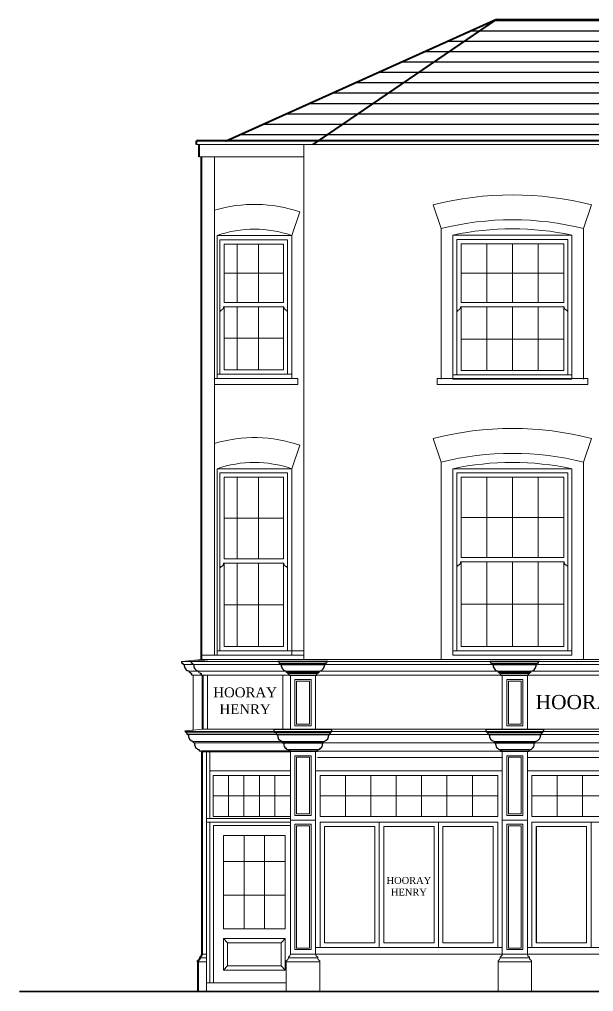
# Model space of a CAD drawing. Header units: millimetres. Extents: x -159872 to 386485, y -250577 to 158966.
# Drawn here: x 225305 to 232241, y 58635 to 70368 of the extents above; entities that cross this region are included whole.
import ezdxf

# ---------------------------------------------------------------- set-up
doc = ezdxf.new("R2010")
doc.units = ezdxf.units.MM
for name, color, linetype, lineweight in [('LDS-details', 4, 'Continuous', 25), ('LDS-elevation', 7, 'Continuous', 9), ('LDS-equipment-kitchen equipment', 3, 'Continuous', 13), ('LDS-ground line', 1, 'Continuous', 35), ('LDS-hatch', 253, 'Continuous', 9), ('LDS-hatch_Hatch', 7, 'Continuous', 5), ('LDS-struct-extg-doors windows', 7, 'Continuous', 9), ('LDS-struct-extg-walls', 1, 'Continuous', 40), ('LDS-title-title block', 7, 'Continuous', 18)]:
    doc.layers.add(name, color=color, linetype=linetype, lineweight=lineweight)
doc.styles.add('Times New Roman Bold', font='Times New Roman.ttf')

msp = doc.modelspace()

# ---------------------------------------------------------------- hatches: boundary and pattern name
at = {"layer": 'LDS-hatch_Hatch', "linetype": 'Continuous', "lineweight": 25}
h = msp.add_hatch(dxfattribs=at)
h.set_pattern_fill('_USER_1-2', color=41, scale=0.5, style=0, pattern_type=2)
h.set_pattern_definition([(-9e-11, (317067.71, 56480.52), (2e-10, 125), [])])
h.paths.add_polyline_path([(231066.90078, 70368.22502), (227817.81713, 68903.20906), (228919.9641, 68903.20906)])
h = msp.add_hatch(dxfattribs=at)
h.set_pattern_fill('_USER_1-3', color=41, scale=0.5, style=0, pattern_type=2)
h.set_pattern_definition([(-2e-10, (323348.4, 56480.52), (4e-10, 125), [])])
h.paths.add_polyline_path([(242526.14135, 70368.22502), (239005.2016, 70368.22502), (239005.2016, 70089.81094), (238420.05535, 70089.81094), (238420.05535, 70368.22502), (233381.1574, 70368.22502), (233381.1574, 70089.81094), (232486.87099, 70089.81094), (232486.87099, 70368.22502), (231066.90078, 70368.22502), (228919.9641, 68903.20906), (242526.14135, 68903.20906)])

# ---------------------------------------------------------------- linework, layer by layer
at = {"layer": 'LDS-details', "color": 7}
for p, q in [((227268.7895, 62597.09009), (227268.7895, 62617.36604)), ((227268.7895, 62597.09009), (227283.69425, 62597.09009)), ((227283.69425, 62582.09009), (227283.69425, 62597.09009)), ((227383.60619, 62597.09009), (227383.60619, 62617.36604)), ((227383.60619, 62597.09009), (227398.51094, 62597.09009)), ((227398.51094, 62582.09009), (227398.51094, 62597.09009)), ((229032.12146, 62617.36604), (228427.54844, 62617.36604)), ((228442.61133, 62597.09009), (228442.61133, 62617.30872)), ((228442.61133, 62597.09009), (228457.51608, 62597.09009)), ((228457.51608, 62582.09009), (228457.51608, 62597.09009)), ((228457.51608, 62597.09009), (229002.15382, 62597.09009)), ((228457.51608, 62582.09009), (229002.15382, 62582.09009)), ((229002.15382, 62582.09009), (229002.15382, 62597.09009)), ((229017.05857, 62597.09009), (229002.15382, 62597.09009)), ((229017.05857, 62597.09009), (229017.05857, 62617.30872)), ((231590.37858, 62617.36604), (230985.80556, 62617.36604)), ((231000.86845, 62597.09009), (231000.86845, 62617.30872)), ((231000.86845, 62597.09009), (231015.7732, 62597.09009)), ((231015.7732, 62582.09009), (231015.7732, 62597.09009)), ((231015.7732, 62597.09009), (231560.41094, 62597.09009)), ((231015.7732, 62582.09009), (231560.41094, 62582.09009)), ((231560.41094, 62582.09009), (231560.41094, 62597.09009)), ((231575.31569, 62597.09009), (231560.41094, 62597.09009)), ((231575.31569, 62597.09009), (231575.31569, 62617.30872)), ((227359.13287, 62487.20589), (227359.13287, 62502.20589)), ((227359.13287, 62487.43266), (227359.13288, 62487.43266)), ((227359.13287, 62487.43266), (227359.13288, 62487.43266)), ((227359.96527, 62489.85756), (227359.96527, 62489.85756)), ((227373.73452, 62472.25593), (227373.73452, 62487.43266)), ((227373.73452, 62472.25593), (227373.73453, 62472.25593)), ((227373.73452, 62472.25593), (227373.73453, 62472.25593)), ((227374.78398, 62472.07919), (227388.14975, 62472.07919)), ((227388.14975, 62452.02916), (227388.14975, 62472.07919)), ((227473.94956, 62487.43266), (227473.94956, 62502.20589)), ((227473.94956, 62487.43266), (227473.94956, 62487.43266)), ((227473.94956, 62487.43266), (227473.94956, 62487.43266)), ((227474.78195, 62489.85756), (227474.78196, 62489.85756)), ((227488.55121, 62472.25593), (227488.55121, 62487.43266)), ((227488.55121, 62472.25593), (227488.55121, 62472.25593)), ((227488.55121, 62472.25593), (227488.55121, 62472.25593)), ((227489.60067, 62472.07919), (227502.96644, 62472.07919)), ((227502.96644, 62452.25593), (227502.96644, 62472.07919)), ((228532.9547, 62487.43266), (228532.9547, 62502.20589)), ((228532.9547, 62502.20589), (228926.7152, 62502.20589)), ((228926.7152, 62487.43266), (228532.9547, 62487.43266)), ((228532.9547, 62487.43266), (228532.9547, 62487.43266)), ((228532.9547, 62487.43266), (228532.9547, 62487.43266)), ((228533.78709, 62489.85756), (228533.7871, 62489.85756)), ((228547.55635, 62472.25593), (228547.55635, 62487.43266)), ((228912.11355, 62472.25593), (228547.55635, 62472.25593)), ((228547.55635, 62472.25593), (228547.55635, 62472.25593)), ((228547.55635, 62472.25593), (228547.55635, 62472.25593)), ((228548.60581, 62472.07919), (228561.97158, 62472.07919)), ((228561.97158, 62452.25593), (228561.97158, 62472.07919)), ((228561.97158, 62452.25593), (228897.69832, 62452.25593)), ((228911.06409, 62472.07919), (228897.69832, 62472.07919)), ((228897.69832, 62452.25593), (228897.69832, 62472.07919)), ((228912.11355, 62472.25593), (228912.11355, 62487.43266)), ((228912.11355, 62472.25593), (228912.11356, 62472.25593)), ((228912.11355, 62472.25593), (228912.11356, 62472.25593)), ((228925.88281, 62489.85756), (228925.88281, 62489.85756)), ((228926.7152, 62487.43266), (228926.7152, 62502.20589)), ((228926.7152, 62487.43266), (228926.71521, 62487.43266)), ((228926.7152, 62487.43266), (228926.71521, 62487.43266)), ((231091.21182, 62487.43266), (231091.21182, 62502.20589)), ((231091.21182, 62502.20589), (231484.97232, 62502.20589)), ((231484.97232, 62487.43266), (231091.21182, 62487.43266)), ((231091.21182, 62487.43266), (231091.21182, 62487.43266)), ((231091.21182, 62487.43266), (231091.21182, 62487.43266)), ((231092.04421, 62489.85756), (231092.04422, 62489.85756)), ((231105.81347, 62472.25593), (231105.81347, 62487.43266)), ((231470.37067, 62472.25593), (231105.81347, 62472.25593)), ((231105.81347, 62472.25593), (231105.81347, 62472.25593)), ((231105.81347, 62472.25593), (231105.81347, 62472.25593)), ((231106.86293, 62472.07919), (231120.2287, 62472.07919)), ((231120.2287, 62452.25593), (231120.2287, 62472.07919)), ((231120.2287, 62452.25593), (231455.95544, 62452.25593)), ((231469.32121, 62472.07919), (231455.95544, 62472.07919)), ((231455.95544, 62452.25593), (231455.95544, 62472.07919)), ((231470.37067, 62472.25593), (231470.37067, 62487.43266)), ((231470.37067, 62472.25593), (231470.37068, 62472.25593)), ((231470.37067, 62472.25593), (231470.37068, 62472.25593)), ((231484.13993, 62489.85756), (231484.13993, 62489.85756)), ((231484.97232, 62487.43266), (231484.97232, 62502.20589)), ((231484.97232, 62487.43266), (231484.97233, 62487.43266)), ((231484.97232, 62487.43266), (231484.97233, 62487.43266)), ((227305.52937, 61774.21332), (227305.52937, 61783.61558)), ((227305.52937, 61774.21332), (227320.43412, 61774.21332)), ((227320.43412, 61756.5794), (227320.43412, 61774.21332)), ((227330.8654, 61756.5794), (227320.43412, 61756.5794)), ((227330.8654, 61739.36557), (227330.8654, 61756.5794)), ((228383.74099, 61801.09658), (229079.92891, 61801.09658)), ((228383.74099, 61774.21332), (228383.74099, 61801.09658)), ((228383.74099, 61774.21332), (229079.92891, 61774.21332)), ((228383.74099, 61774.21332), (228398.64574, 61774.21332)), ((228398.64574, 61756.5794), (228398.64574, 61774.21332)), ((228409.07702, 61756.5794), (228398.64574, 61756.5794)), ((228409.07702, 61739.36557), (228409.07702, 61756.5794)), ((229054.59287, 61756.5794), (228409.07702, 61756.5794)), ((228409.07702, 61739.36557), (229054.59287, 61739.36557)), ((229054.59287, 61739.36557), (229054.59287, 61756.5794)), ((229054.59287, 61756.5794), (229065.02416, 61756.5794)), ((229065.02416, 61756.5794), (229065.02416, 61774.21332)), ((229079.92891, 61774.21332), (229065.02416, 61774.21332)), ((229079.92891, 61774.21332), (229065.02416, 61774.21332)), ((229079.92891, 61774.21332), (229079.92891, 61801.09658)), ((230941.99811, 61801.09658), (231638.18603, 61801.09658)), ((230941.99811, 61774.21332), (230941.99811, 61801.09658)), ((230941.99811, 61774.21332), (231638.18603, 61774.21332)), ((230941.99811, 61774.21332), (230956.90286, 61774.21332)), ((230956.90286, 61756.5794), (230956.90286, 61774.21332)), ((230967.33414, 61756.5794), (230956.90286, 61756.5794)), ((230967.33414, 61739.36557), (230967.33414, 61756.5794)), ((231612.84999, 61756.5794), (230967.33414, 61756.5794)), ((230967.33414, 61739.36557), (231612.84999, 61739.36557)), ((231612.84999, 61739.36557), (231612.84999, 61756.5794)), ((231612.84999, 61756.5794), (231623.28128, 61756.5794)), ((231623.28128, 61756.5794), (231623.28128, 61774.21332)), ((231638.18603, 61774.21332), (231623.28128, 61774.21332)), ((231638.18603, 61774.21332), (231623.28128, 61774.21332)), ((231638.18603, 61774.21332), (231638.18603, 61801.09658)), ((227406.30402, 61637.48137), (227406.30402, 61652.48137)), ((227406.30402, 61637.48137), (227406.30403, 61637.48137)), ((227406.30402, 61637.48137), (227406.30403, 61637.48137)), ((228483.11101, 61652.48137), (228979.15426, 61652.48137)), ((228484.51564, 61637.48137), (228484.51564, 61652.48137)), ((228484.51564, 61637.48137), (228484.51565, 61637.48137)), ((228484.51564, 61637.48137), (228484.51565, 61637.48137)), ((228484.51564, 61637.48137), (228979.15426, 61637.48137)), ((228979.15426, 61637.48137), (228979.15426, 61652.48137)), ((228979.15426, 61637.48137), (228979.15426, 61637.48137)), ((228979.15426, 61637.48137), (228979.15426, 61637.48137)), ((231041.36813, 61652.48137), (231537.41138, 61652.48137)), ((231042.77276, 61637.48137), (231042.77276, 61652.48137)), ((231042.77276, 61637.48137), (231042.77277, 61637.48137)), ((231042.77276, 61637.48137), (231042.77277, 61637.48137)), ((231042.77276, 61637.48137), (231537.41138, 61637.48137)), ((231537.41138, 61637.48137), (231537.41138, 61652.48137)), ((231537.41138, 61637.48137), (231537.41138, 61637.48137)), ((231537.41138, 61637.48137), (231537.41138, 61637.48137)), ((227437.04588, 61567.19881), (227437.04589, 61567.19881)), ((227480.20366, 61537.05938), (227480.20366, 61552.05938)), ((227500.4896, 61537.05938), (227482.10137, 61537.05938)), ((228515.2575, 61567.19881), (228515.25751, 61567.19881)), ((228558.41528, 61537.05938), (228558.41528, 61552.05938)), ((228904.95152, 61552.05938), (228558.41528, 61552.05938)), ((228558.41528, 61537.05938), (228905.25462, 61537.05938)), ((228578.70122, 61537.05938), (228560.31299, 61537.05938)), ((228905.25462, 61537.05938), (228905.25462, 61552.05938)), ((228948.41239, 61567.19881), (228948.4124, 61567.19881)), ((231073.51462, 61567.19881), (231073.51463, 61567.19881)), ((231116.6724, 61537.05938), (231116.6724, 61552.05938)), ((231463.20864, 61552.05938), (231116.6724, 61552.05938)), ((231116.6724, 61537.05938), (231463.51174, 61537.05938)), ((231136.95834, 61537.05938), (231118.57011, 61537.05938)), ((231463.51174, 61537.05938), (231463.51174, 61552.05938)), ((231506.66951, 61567.19881), (231506.66952, 61567.19881))]:
    msp.add_line(p, q, dxfattribs=at)
for centre, radius, start, end in [((227365.4576, 62572.77964), 70.57871, 172.419683972, 265.35578731), ((227480.27429, 62572.77964), 70.57871, 172.419683972, 265.35578731), ((228539.27943, 62572.77964), 70.57871, 172.419683972, 265.35578731), ((228918.81725, 62572.17341), 70.53762, 275.117067321, 8.08182249), ((231097.53655, 62572.77964), 70.57871, 172.419683972, 265.35578731), ((231477.07437, 62572.17341), 70.53762, 275.117067321, 8.08182249), ((227419.75331, 61725.99573), 75, 169.731314479, 259.731314478), ((228497.96493, 61725.99573), 75, 169.731314479, 259.731314478), ((228967.36652, 61726.34195), 75, 279.999999999, 9.999999999), ((231056.22205, 61725.99573), 75, 169.731314479, 259.731314478), ((231525.62364, 61726.34195), 75, 279.999999999, 9.999999999), ((227493.78031, 61624.36208), 73.56634, 169.727331081, 260.648644312), ((228571.99193, 61624.36208), 73.56634, 169.727331081, 260.648644312), ((228893.34033, 61624.70362), 73.56634, 279.081130264, 10.002443498), ((231130.24905, 61624.36208), 73.56634, 169.727331081, 260.648644312), ((231451.59745, 61624.70362), 73.56634, 279.081130264, 10.002443498)]:
    msp.add_arc(centre, radius, start, end, dxfattribs=at)
at = {"layer": 'LDS-elevation', "color": 7, "lineweight": 18, "flags": 128}
for points in [[(227506.01796, 62696.14003), (227506.01796, 62641.14003), (227268.7895, 62617.36604), (227268.7895, 62597.09009), (227283.69425, 62597.09009), (227283.69425, 62582.09009), (227295.49569, 62582.09009), (227293.90357, 62570.1264), (227296.37733, 62558.31347), (227310.52072, 62528.47058), (227319.87786, 62516.86907), (227341.90778, 62506.24574), (227359.74298, 62502.43266), (227359.13287, 62487.20589), (227373.73452, 62487.43266), (227373.73452, 62472.25593), (227388.14975, 62472.07919), (227388.14975, 62452.02916), (227404.8794, 62452.02916), (227404.8794, 61791.72486), (227305.52937, 61783.61558), (227305.52937, 61774.21332), (227320.43412, 61774.21332), (227320.43412, 61756.5794), (227330.8654, 61756.5794), (227330.8654, 61739.36557), (227345.95461, 61739.36557), (227343.88153, 61727.92259), (227345.95461, 61712.6259), (227350.65451, 61696.83486), (227358.11585, 61683.26607), (227367.97608, 61673.40585), (227377.4945, 61664.03451), (227387.22272, 61658.41792), (227397.46427, 61653.48784), (227406.38347, 61652.19704), (227406.30402, 61637.48137), (227421.39323, 61637.48137), (227419.8986, 61629.23457), (227421.39323, 61611.24278), (227422.98446, 61602.46301), (227433.65707, 61581.96867), (227444.57824, 61569.67056), (227455.34189, 61561.63653), (227465.30147, 61556.53169), (227480.20366, 61552.05938), (227480.20366, 61537.05938), (227514.02373, 61537.05938), (227514.02373, 59085.63257), (227512.1074, 59085.63257), (227512.1074, 59078.04406), (227508.84903, 59071.1907), (227505.13463, 59065.12829), (227498.97762, 59058.97129), (227491.31055, 59054.5447), (227487.1074, 59053.1256), (227487.1074, 59040.63257), (227485.90573, 59031.72247), (227483.69778, 59025.8768), (227480.13463, 59020.12829), (227476.0488, 59014.81558), (227470.23863, 59011.47481), (227462.1074, 59008.1256), (227462.1074, 58634.97089), (238311.25149, 58634.97089)], [(238366.28924, 62641.14003), (227506.01796, 62641.14003)]]:
    msp.add_lwpolyline(points, dxfattribs=at)
for points in [[(227576.74953, 62452.02916), (228486.01583, 62452.02916), (228486.01583, 61801.09658), (227576.74953, 61801.09658)], [(231441.2258, 62452.02916), (233695.21546, 62452.02916), (233695.21546, 61801.09658), (231441.2258, 61801.09658)], [(227643.41617, 61244.24754), (228578.96868, 61244.24754), (228578.96868, 60749.56922), (227643.41617, 60749.56922)], [(228936.96868, 61244.24754), (231082.56868, 61244.24754), (231082.56868, 60749.56922), (228936.96868, 60749.56922)], [(231495.2258, 61244.24754), (233640.8258, 61244.24754), (233640.8258, 60749.56922), (231495.2258, 60749.56922)], [(228990.96868, 60625.56922), (229598.16868, 60625.56922), (229598.16868, 59221.59212), (228990.96868, 59221.59212)], [(229706.16868, 60625.56922), (230313.36868, 60625.56922), (230313.36868, 59221.59212), (229706.16868, 59221.59212)], [(230421.36868, 60625.56922), (231028.56868, 60625.56922), (231028.56868, 59221.59212), (230421.36868, 59221.59212)], [(231549.61546, 60625.56922), (232156.81546, 60625.56922), (232156.81546, 59221.59212), (231549.61546, 59221.59212)], [(227769.41617, 60519.56922), (228515.69313, 60519.56922), (228515.69313, 59391.21456), (227769.41617, 59391.21456)]]:
    msp.add_lwpolyline(points, close=True, dxfattribs=at)
at = {"layer": 'LDS-elevation', "lineweight": 18, "flags": 128}
msp.add_lwpolyline([(227563.41617, 58740.5204), (228528.70122, 58740.5204), (228528.70122, 58634.97089), (227563.41617, 58634.97089)], close=True, dxfattribs=at)
at = {"layer": 'LDS-equipment-kitchen equipment', "color": 7}
for p, q in [((230400.07726, 67844.92988), (230302.41906, 68129.73243)), ((232120.05647, 67844.92988), (232217.71467, 68129.73243)), ((228594.008, 67761.15843), (228691.31565, 68044.93867)), ((230400.06687, 66025.47638), (230400.06687, 67844.96018)), ((232120.06687, 66025.47638), (232120.06687, 67844.96018)), ((230400.07726, 65025.91646), (230302.41906, 65310.71902)), ((232120.05647, 65025.91646), (232217.71467, 65310.71902)), ((228594.008, 64946.14359), (228691.31565, 65229.92383)), ((230400.06687, 62641.14003), (230400.06687, 65025.94676)), ((232120.06687, 62641.14003), (232120.06687, 65025.94676))]:
    msp.add_line(p, q, dxfattribs=at)
for centre, radius, start, end in [((231260.06687, 64381.6392), 3868.5, 75.667409339, 104.332590661), ((228144.01818, 66448.65358), 1687.50129, 71.075364483, 106.631915059), ((231260.06687, 64381.6392), 3568.5, 76.054571943, 103.945428057), ((228144.02857, 66448.76519), 1387.39235, 71.074729125, 108.926631665), ((231260.06687, 64346.6392), 3493.5, 78.106273892, 101.893726108), ((231260.06687, 61562.62578), 3868.5, 75.667409339, 104.332590661), ((228144.01818, 63633.63874), 1687.50129, 71.075364483, 106.631915059), ((231260.06687, 61562.62578), 3568.5, 76.054571943, 103.945428057), ((228144.02857, 63633.75034), 1387.39235, 71.074729125, 108.926631665), ((231260.06687, 61527.62578), 3493.5, 78.106273892, 101.893726108)]:
    msp.add_arc(centre, radius, start, end, dxfattribs=at)
at = {"layer": 'LDS-ground line', "color": 7}
msp.add_line((225304.85938, 58634.97089), (241767.58462, 58634.97089), dxfattribs=at)
at = {"layer": 'LDS-hatch', "color": 7}
for p, q in [((238311.83372, 62617.36604), (227268.7895, 62617.36604)), ((227283.69425, 62582.09009), (238311.25149, 62582.09009)), ((227359.13287, 62502.20589), (238311.25149, 62502.20589)), ((227388.14975, 62452.02916), (238311.25149, 62452.02916)), ((228383.74099, 61774.21332), (227320.43412, 61774.21332)), ((228398.64574, 61756.5794), (227330.8654, 61756.5794)), ((238285.14372, 61739.36557), (227330.8654, 61739.36557)), ((227519.69608, 61801.09658), (238293.51558, 61801.09658)), ((230941.99811, 61774.21332), (229079.92891, 61774.21332)), ((231638.18603, 61774.21332), (233500.25523, 61774.21332)), ((228483.11101, 61652.48137), (227406.30402, 61652.48137)), ((228484.51564, 61637.48137), (227406.30402, 61637.48137)), ((237818.68343, 61637.48137), (228979.15426, 61637.48137)), ((227480.20366, 61537.05938), (228558.41528, 61537.05938)), ((228515.69313, 59274.66802), (227769.41617, 59274.66802)), ((227769.41617, 58895.02678), (227769.41617, 59274.66802)), ((227819.41617, 59224.66802), (227769.41617, 59274.66802)), ((228515.69313, 59274.66802), (228465.69313, 59224.66802)), ((227819.41617, 58945.02678), (227769.41617, 58895.02678)), ((228465.69313, 58945.02678), (228515.69313, 58895.02678))]:
    msp.add_line(p, q, dxfattribs=at)
at = {"layer": 'LDS-hatch', "color": 7, "flags": 128}
for points in [[(228827.96868, 61842.66343), (228633.70122, 61842.66343), (228633.70122, 62403.17722), (228827.96868, 62403.17722)], [(228807.96868, 61862.66343), (228653.70122, 61862.66343), (228653.70122, 62383.17722), (228807.96868, 62383.17722)], [(231386.2258, 61842.66343), (231191.95834, 61842.66343), (231191.95834, 62403.17722), (231386.2258, 62403.17722)], [(231366.2258, 61862.66343), (231211.95834, 61862.66343), (231211.95834, 62383.17722), (231366.2258, 62383.17722)], [(228633.70122, 60758.97589), (228827.96868, 60758.97589), (228827.96868, 61482.05938), (228633.70122, 61482.05938)], [(228653.70122, 60778.97589), (228807.96868, 60778.97589), (228807.96868, 61462.05938), (228653.70122, 61462.05938)], [(231191.95834, 60758.97589), (231386.2258, 60758.97589), (231386.2258, 61482.05938), (231191.95834, 61482.05938)], [(231211.95834, 60778.97589), (231366.2258, 60778.97589), (231366.2258, 61462.05938), (231211.95834, 61462.05938)], [(228633.70122, 59140.63257), (228827.96868, 59140.63257), (228827.96868, 60653.97589), (228633.70122, 60653.97589)], [(228653.70122, 59160.63257), (228807.96868, 59160.63257), (228807.96868, 60633.97589), (228653.70122, 60633.97589)], [(231191.95834, 59140.63257), (231386.2258, 59140.63257), (231386.2258, 60653.97589), (231191.95834, 60653.97589)], [(231211.95834, 59160.63257), (231366.2258, 59160.63257), (231366.2258, 60633.97589), (231211.95834, 60633.97589)], [(228515.69313, 59274.66802), (227769.41617, 59274.66802), (227769.41617, 58895.02678), (228515.69313, 58895.02678)], [(228465.69313, 59224.66802), (227819.41617, 59224.66802), (227819.41617, 58945.02678), (228465.69313, 58945.02678)]]:
    msp.add_lwpolyline(points, close=True, dxfattribs=at)
at = {"layer": 'LDS-struct-extg-doors windows', "color": 7}
for p, q in [((242526.14135, 68858.20906), (227446.01796, 68858.20906)), ((228739.01796, 62641.14003), (228739.01796, 68858.20906)), ((228739.01796, 68708.20906), (227476.01796, 68708.20906)), ((227661.01796, 65921.14359), (227661.01796, 68708.20906)), ((227694.01818, 67761.20173), (227694.01929, 66036.20173)), ((227694.01818, 67761.20173), (228594.01861, 67761.20173)), ((227694.01929, 66036.20885), (227694.01818, 67761.1946)), ((227694.01818, 67761.1946), (228594.01861, 67761.18748)), ((227694.01818, 67761.1946), (228594.01861, 67761.18748)), ((227694.01818, 67761.1946), (227694.01929, 66036.20885)), ((228544.01861, 67709.01398), (227726.82555, 67709.0211)), ((227726.82555, 67709.0211), (227726.82666, 66088.38235)), ((228544.01861, 67709.01398), (228544.01972, 66088.37523)), ((228594.01861, 67761.20173), (228594.01972, 66036.20173)), ((228594.01861, 67761.18748), (228594.01972, 66036.20173)), ((228594.01861, 67761.18748), (228594.01972, 66036.20173)), ((231980.06687, 67765.1392), (230540.06687, 67765.1392)), ((230540.06687, 67765.1392), (230540.06687, 66025.47638)), ((231980.06687, 67765.1392), (230540.06687, 67765.1392)), ((230540.06687, 67765.1392), (230540.06687, 66025.47638)), ((230540.06687, 66025.47638), (230540.06687, 67765.1392)), ((230590.06687, 67712.9657), (231930.06687, 67712.9657)), ((230590.06687, 67712.9657), (230590.06687, 66077.64988)), ((231930.06687, 67712.9657), (231930.06687, 66077.64988)), ((231980.06687, 66025.47638), (231980.06687, 67765.1392)), ((231980.06687, 67765.1392), (231980.06687, 66025.47638)), ((231980.06687, 66025.47638), (231980.06687, 67765.1392)), ((227776.82555, 67656.8476), (227776.82533, 66953.41653)), ((228494.01861, 67656.84048), (227776.82555, 67656.8476)), ((227935.61239, 67656.8476), (227935.61217, 66953.41653)), ((228194.18376, 67656.8476), (228194.18354, 66953.41653)), ((228494.01861, 67656.84048), (228494.01839, 66953.4094)), ((230640.06687, 67660.7922), (231880.06687, 67660.7922)), ((230640.06687, 67660.7922), (230640.06687, 66953.4094)), ((230950.06687, 67660.7922), (230950.06687, 66953.4094)), ((231260.06687, 67660.7922), (231260.06687, 66953.4094)), ((231570.06687, 67660.7922), (231570.06687, 66953.4094)), ((231880.06687, 67660.7922), (231880.06687, 66953.4094)), ((228494.0185, 67305.12494), (227776.82544, 67305.13206)), ((230640.06687, 67307.1008), (231880.06687, 67307.1008)), ((228499.01839, 66901.2359), (227771.82533, 66901.24303)), ((227771.82533, 66901.24303), (227771.82533, 66896.02568)), ((228494.01839, 66953.4094), (227776.82533, 66953.41653)), ((227776.82533, 66901.24303), (227776.82666, 66140.55585)), ((227935.61217, 66901.2359), (227935.6135, 66140.54873)), ((228194.18354, 66901.2359), (228194.18487, 66140.54873)), ((228494.01839, 66901.2359), (228494.01972, 66140.54873)), ((228499.01839, 66901.2359), (228499.01839, 66896.01855)), ((230635.06687, 66901.2359), (231885.06687, 66901.2359)), ((230635.06687, 66901.2359), (230635.06687, 66896.01855)), ((230640.06687, 66953.4094), (231880.06687, 66953.4094)), ((230640.06687, 66901.2359), (230640.06687, 66129.82338)), ((230950.06687, 66901.2359), (230950.06687, 66129.82338)), ((231260.06687, 66901.2359), (231260.06687, 66129.82338)), ((231570.06687, 66901.2359), (231570.06687, 66129.82338)), ((231880.06687, 66901.2359), (231880.06687, 66129.82338)), ((231885.06687, 66901.2359), (231885.06687, 66896.01855)), ((227726.82533, 66849.06953), (227736.82533, 66849.06953)), ((227736.82533, 66859.50423), (227736.82533, 66849.06953)), ((228534.01839, 66859.4971), (228534.01839, 66849.0624)), ((228544.01839, 66849.0624), (228534.01839, 66849.0624)), ((230590.06687, 66849.0624), (230600.06687, 66849.0624)), ((230600.06687, 66859.4971), (230600.06687, 66849.0624)), ((231920.06687, 66859.4971), (231920.06687, 66849.0624)), ((231930.06687, 66849.0624), (231920.06687, 66849.0624)), ((228494.01926, 66520.89231), (227776.82619, 66520.89944)), ((230640.06687, 66510.25354), (231880.06687, 66510.25354)), ((228594.01972, 66088.37523), (227694.01929, 66088.38235)), ((228494.01972, 66140.54873), (227776.82666, 66140.55585)), ((230540.06687, 66077.64988), (231980.06687, 66077.64988)), ((230640.06687, 66129.82338), (231880.06687, 66129.82338)), ((227661.01796, 66036.20173), (227661.01796, 65961.20173)), ((227661.01796, 66036.20173), (228669.01972, 66036.20173)), ((227661.01796, 65961.20173), (228669.01972, 65961.20173)), ((227661.01796, 62696.14003), (227661.01796, 65961.20173)), ((228594.01972, 66036.20173), (227694.01929, 66036.20885)), ((228594.01972, 66036.20173), (227694.01929, 66036.20885)), ((228669.01972, 66036.20173), (228669.01972, 65961.20173)), ((230350.06687, 66036.20173), (232170.06687, 66036.20173)), ((230350.06687, 65961.20173), (230350.06687, 66036.20173)), ((230350.06687, 65961.20173), (232170.06687, 65961.20173)), ((230540.06687, 66025.47638), (231980.06687, 66025.47638)), ((232170.06687, 65961.20173), (232170.06687, 66036.20173)), ((227694.01796, 64946.14003), (227694.01796, 62696.14003)), ((227694.01796, 64946.14003), (228594.01839, 64946.14003)), ((227694.01796, 62696.14715), (227694.01796, 64946.1329)), ((227694.01796, 64946.1329), (228594.01839, 64946.12578)), ((227694.01796, 64946.1329), (228594.01839, 64946.12578)), ((227694.01796, 64946.1329), (227694.01796, 62696.14715)), ((228544.01839, 64893.95228), (227726.82533, 64893.9594)), ((227726.82533, 64893.9594), (227726.82533, 62748.32065)), ((228544.01839, 64893.95228), (228544.01839, 62748.31353)), ((228594.01839, 64946.14003), (228594.01839, 62696.14003)), ((228594.01839, 64946.12578), (228594.01839, 62696.14003)), ((228594.01839, 64946.12578), (228594.01839, 62696.14003)), ((231980.06687, 64946.12578), (230540.06687, 64946.12578)), ((230540.06687, 64946.12578), (230540.06687, 62696.14003)), ((231980.06687, 64946.12578), (230540.06687, 64946.12578)), ((230540.06687, 64946.12578), (230540.06687, 62696.14003)), ((230540.06687, 62696.14003), (230540.06687, 64946.12578)), ((230590.06687, 64893.95228), (231930.06687, 64893.95228)), ((230590.06687, 64893.95228), (230590.06687, 62748.31353)), ((231930.06687, 64893.95228), (231930.06687, 62748.31353)), ((231980.06687, 62696.14003), (231980.06687, 64946.12578)), ((231980.06687, 64946.12578), (231980.06687, 62696.14003)), ((231980.06687, 62696.14003), (231980.06687, 64946.12578)), ((228494.01839, 64841.77878), (227776.82533, 64841.7859)), ((227776.82533, 64841.7859), (227776.82533, 63857.88616)), ((227935.61217, 64841.7859), (227935.61217, 63857.88616)), ((228194.18354, 64841.7859), (228194.18354, 63857.88616)), ((228494.01839, 64841.77878), (228494.01839, 63857.87903)), ((230640.06687, 64841.77878), (231880.06687, 64841.77878)), ((230640.06687, 64841.77878), (230640.06687, 63873.3064)), ((230950.06687, 64841.77878), (230950.06687, 63873.3064)), ((231260.06687, 64841.77878), (231260.06687, 63873.3064)), ((231570.06687, 64841.77878), (231570.06687, 63873.3064)), ((231880.06687, 64841.77878), (231880.06687, 63873.3064)), ((228494.01839, 64349.82891), (227776.82533, 64349.83603)), ((230640.06687, 64357.54259), (231880.06687, 64357.54259)), ((228494.01839, 63857.87903), (227776.82533, 63857.88616)), ((230640.06687, 63873.3064), (231880.06687, 63873.3064)), ((227726.82533, 63753.53916), (227736.82533, 63753.53916)), ((227736.82533, 63763.97386), (227736.82533, 63753.53916)), ((228499.01839, 63805.70553), (227771.82533, 63805.71266)), ((227771.82533, 63805.71266), (227771.82533, 63800.49531)), ((227776.82533, 63805.71266), (227776.82533, 62800.49415)), ((227935.61217, 63805.70553), (227935.61217, 62800.48703)), ((228194.18354, 63805.70553), (228194.18354, 62800.48703)), ((228494.01839, 63805.70553), (228494.01839, 62800.48703)), ((228499.01839, 63805.70553), (228499.01839, 63800.48818)), ((228534.01839, 63763.96673), (228534.01839, 63753.53203)), ((228544.01839, 63753.53203), (228534.01839, 63753.53203)), ((230590.06687, 63768.9594), (230600.06687, 63768.9594)), ((230600.06687, 63779.3941), (230600.06687, 63768.9594)), ((230635.06687, 63821.1329), (231885.06687, 63821.1329)), ((230635.06687, 63821.1329), (230635.06687, 63815.91555)), ((230640.06687, 63821.1329), (230640.06687, 62800.48703)), ((230950.06687, 63821.1329), (230950.06687, 62800.48703)), ((231260.06687, 63821.1329), (231260.06687, 62800.48703)), ((231570.06687, 63821.1329), (231570.06687, 62800.48703)), ((231880.06687, 63821.1329), (231880.06687, 62800.48703)), ((231885.06687, 63821.1329), (231885.06687, 63815.91555)), ((231920.06687, 63779.3941), (231920.06687, 63768.9594)), ((231930.06687, 63768.9594), (231920.06687, 63768.9594)), ((228494.01839, 63303.09628), (227776.82533, 63303.10341)), ((230640.06687, 63310.80997), (231880.06687, 63310.80997)), ((228494.01839, 62800.48703), (227776.82533, 62800.49415)), ((230640.06687, 62800.48703), (231880.06687, 62800.48703)), ((228739.01796, 62696.14003), (227506.01796, 62696.14003)), ((228591.70716, 62696.14003), (227655.27371, 62696.14003)), ((228739.01796, 62748.31238), (227694.01796, 62748.32065)), ((228594.01839, 62696.14003), (227694.01796, 62696.14715)), ((228594.01839, 62696.14003), (227694.01796, 62696.14715)), ((230540.06687, 62748.31353), (231980.06687, 62748.31353)), ((230540.06687, 62696.14003), (231980.06687, 62696.14003)), ((230540.06687, 62696.14003), (231980.06687, 62696.14003)), ((227268.7895, 62617.36604), (227506.01796, 62641.14003)), ((227383.60619, 62617.36604), (227620.83465, 62641.14003)), ((227506.01796, 62641.14003), (238311.83372, 62641.14003)), ((228427.54844, 62641.14003), (229032.12146, 62641.14003)), ((230985.80556, 62641.14003), (231590.37858, 62641.14003)), ((227404.8794, 61791.72486), (227404.8794, 62452.02916)), ((228578.70122, 61801.09658), (228578.70122, 62452.25593)), ((228882.96868, 61801.09658), (228882.96868, 62452.25593)), ((231136.95834, 61801.09658), (231136.95834, 62452.25593)), ((231441.2258, 61801.09658), (231441.2258, 62452.25593)), ((227305.52937, 61783.61558), (227519.69608, 61801.09658)), ((227514.02373, 61258.54442), (227514.02373, 61537.05938)), ((227563.41617, 58634.97089), (227563.41617, 61537.05938)), ((227603.41617, 60724.56922), (227603.41617, 61537.05938)), ((228578.70122, 59085.63257), (228578.70122, 61537.05938)), ((228882.96868, 59085.63257), (228882.96868, 61537.05938)), ((228905.25462, 61537.05938), (238241.83372, 61537.05938)), ((231136.95834, 59085.63257), (231136.95834, 61537.05938)), ((231441.2258, 59085.63257), (231441.2258, 61537.05938)), ((228905.25462, 61459.05938), (231136.95834, 61459.05938)), ((231441.2258, 61459.05938), (233695.21546, 61459.05938)), ((228578.96868, 61300.90036), (227603.41617, 61300.90036)), ((228882.96868, 61300.90036), (231136.95834, 61300.90036)), ((231441.2258, 61300.90036), (233695.21546, 61300.90036)), ((227643.41617, 60749.56922), (227643.41617, 61244.24754)), ((228578.70122, 61244.24754), (227643.41617, 61244.24754)), ((227830.61617, 60749.56922), (227830.61617, 61244.24754)), ((228017.81617, 60749.56922), (228017.81617, 61244.24754)), ((228205.01617, 60749.56922), (228205.01617, 61244.24754)), ((228392.21617, 60749.56922), (228392.21617, 61244.24754)), ((228936.96868, 61244.24754), (231082.56868, 61244.24754)), ((228936.96868, 60749.56922), (228936.96868, 61244.24754)), ((229243.5401, 60749.56922), (229243.5401, 61244.24754)), ((229550.11153, 60749.56922), (229550.11153, 61244.24754)), ((229856.68296, 60749.56922), (229856.68296, 61244.24754)), ((230163.25439, 60749.56922), (230163.25439, 61244.24754)), ((230469.82582, 60749.56922), (230469.82582, 61244.24754)), ((230776.39725, 60749.56922), (230776.39725, 61244.24754)), ((231082.56868, 60749.56922), (231082.56868, 61244.24754)), ((231495.2258, 61244.24754), (233640.8258, 61244.24754)), ((231495.2258, 60749.56922), (231495.2258, 61244.24754)), ((231801.79722, 60749.56922), (231801.79722, 61244.24754)), ((232108.36865, 60749.56922), (232108.36865, 61244.24754)), ((227643.41617, 60996.90838), (228578.70122, 60996.90838)), ((228936.96868, 60996.90838), (231082.56868, 60996.90838)), ((231495.2258, 60996.90838), (233640.8258, 60996.90838)), ((228578.96868, 60724.56922), (227563.41617, 60724.56922)), ((228578.96868, 60679.56922), (227563.41617, 60679.56922)), ((227603.41617, 58740.5204), (227603.41617, 60679.56922)), ((228578.96868, 60749.56922), (227643.41617, 60749.56922)), ((228578.70122, 60703.97589), (228882.96868, 60703.97589)), ((228936.96868, 60749.56922), (231082.56868, 60749.56922)), ((228936.96868, 60679.56922), (231082.56868, 60679.56922)), ((228936.96868, 59165.63257), (228936.96868, 60679.56922)), ((229652.16868, 60679.56922), (229652.16868, 59165.63257)), ((230367.36868, 60679.56922), (230367.36868, 59165.63257)), ((231082.56868, 60679.56922), (231082.56868, 59165.63257)), ((231441.2258, 60703.97589), (231136.95834, 60703.97589)), ((231495.2258, 60749.56922), (233640.8258, 60749.56922)), ((231495.2258, 60679.56922), (233640.8258, 60679.56922)), ((231495.2258, 59165.63257), (231495.2258, 60679.56922)), ((232210.4258, 60679.56922), (232210.4258, 59165.63257)), ((228578.96868, 60639.56922), (227649.41617, 60639.56922)), ((227649.41617, 58740.5204), (227649.41617, 60639.56922)), ((228990.96868, 60625.56922), (229598.16868, 60625.56922)), ((228990.96868, 59221.59212), (228990.96868, 60625.56922)), ((229598.16868, 60625.56922), (229598.16868, 59221.59212)), ((229706.16868, 60625.56922), (230313.36868, 60625.56922)), ((229706.16868, 59221.59212), (229706.16868, 60625.56922)), ((230313.36868, 60625.56922), (230313.36868, 59221.59212)), ((230421.36868, 60625.56922), (231028.56868, 60625.56922)), ((230421.36868, 59221.59212), (230421.36868, 60625.56922)), ((231028.56868, 60625.56922), (231028.56868, 59221.59212)), ((231549.2258, 60625.56922), (232156.4258, 60625.56922)), ((231549.2258, 59221.59212), (231549.2258, 60625.56922)), ((232156.4258, 60625.56922), (232156.4258, 59221.59212)), ((228515.69313, 60519.56922), (227769.41617, 60519.56922)), ((227769.41617, 59391.21456), (227769.41617, 60519.56922)), ((228018.08284, 59391.21456), (228018.08284, 60519.56922)), ((228266.7495, 59391.21456), (228266.7495, 60519.56922)), ((228515.69313, 59391.21456), (228515.69313, 60519.56922)), ((228515.69313, 60204.47336), (227769.41617, 60204.47336)), ((228515.69313, 59797.8067), (227769.41617, 59797.8067)), ((228515.69313, 59391.21456), (227769.41617, 59391.21456)), ((228515.69313, 58895.02678), (228515.69313, 59274.66802)), ((228882.96868, 59165.63257), (231136.95834, 59165.63257)), ((228990.96868, 59221.59212), (229598.16868, 59221.59212)), ((229706.16868, 59221.59212), (230313.36868, 59221.59212)), ((230421.36868, 59221.59212), (231028.56868, 59221.59212)), ((231441.2258, 59165.63257), (233695.21546, 59165.63257)), ((231549.2258, 59221.59212), (232156.4258, 59221.59212)), ((227487.1074, 59040.63257), (227563.41617, 59040.63257)), ((227512.1074, 59085.63257), (227563.41617, 59085.63257)), ((228553.70122, 59053.1256), (228553.70122, 59040.63257)), ((228553.70122, 59040.63257), (228907.96868, 59040.63257)), ((228578.70122, 59085.63257), (228882.96868, 59085.63257)), ((228882.96868, 59085.63257), (231136.95834, 59085.63257)), ((228907.96868, 59053.1256), (228907.96868, 59040.63257)), ((231111.95834, 59053.1256), (231111.95834, 59040.63257)), ((231466.2258, 59040.63257), (231111.95834, 59040.63257)), ((231441.2258, 59085.63257), (231136.95834, 59085.63257)), ((231441.2258, 59085.63257), (233695.21546, 59085.63257)), ((231466.2258, 59053.1256), (231466.2258, 59040.63257)), ((227563.41617, 58994.69154), (227462.1074, 58994.69154)), ((227512.1074, 58994.69154), (227563.41617, 58994.69154)), ((228528.70122, 58994.69154), (228528.70122, 59008.1256)), ((228528.70122, 58994.69154), (228528.70122, 58634.97089)), ((228932.96868, 58994.69154), (228528.70122, 58994.69154)), ((228578.70122, 58994.69154), (228932.96868, 58994.69154)), ((228846.09456, 58994.69154), (228846.09456, 58994.69154)), ((228932.96868, 59008.1256), (228932.96868, 58994.69154)), ((228932.96868, 58994.69154), (228932.96868, 58634.97089)), ((231086.95834, 59008.1256), (231086.95834, 58994.69154)), ((231086.95834, 58994.69154), (231086.95834, 58634.97089)), ((231086.95834, 58994.69154), (231491.2258, 58994.69154)), ((231441.2258, 58994.69154), (231086.95834, 58994.69154)), ((231173.83246, 58994.69154), (231173.83247, 58994.69154)), ((231491.2258, 58994.69154), (231491.2258, 59008.1256)), ((231491.2258, 58994.69154), (231491.2258, 58634.97089)), ((228515.69313, 58895.02678), (227769.41617, 58895.02678)), ((228528.70122, 58740.5204), (227563.41617, 58740.5204)), ((227603.41617, 58700.5204), (227603.41618, 58700.5204))]:
    msp.add_line(p, q, dxfattribs=at)
at = {"layer": 'LDS-struct-extg-doors windows', "color": 7, "flags": 128}
for points in [[(228578.70122, 61801.09658), (228578.70122, 62452.25593), (228882.96868, 62452.25593), (228882.96868, 61801.09658)], [(231136.95834, 61801.09658), (231136.95834, 62452.25593), (231441.2258, 62452.25593), (231441.2258, 61801.09658)]]:
    msp.add_lwpolyline(points, dxfattribs=at)
at = {"layer": 'LDS-struct-extg-doors windows', "color": 7}
for centre, start, end in [((228520.06716, 59040.63257), 284.874688546, 0), ((228545.06716, 59085.63257), 284.874688546, 0), ((228916.60274, 59085.63257), 180, 255.125311454), ((228941.60274, 59040.63257), 180, 255.125311454), ((231078.32428, 59040.63257), 284.874688546, 0), ((231103.32428, 59085.63257), 284.874688546, 0), ((231474.85986, 59085.63257), 180, 255.125311454), ((231499.85986, 59040.63257), 180, 255.125311454)]:
    msp.add_arc(centre, 33.63406, start, end, dxfattribs=at)
for points in [[(227736.82533, 66859.50423), (227749.1997, 66859.50423), (227771.82533, 66883.11339), (227771.82533, 66896.02568)], [(228499.01839, 66896.01855), (228499.01839, 66883.10627), (228521.64402, 66859.4971), (228534.01839, 66859.4971)], [(230600.06687, 66859.4971), (230612.44123, 66859.4971), (230635.06687, 66883.10627), (230635.06687, 66896.01855)], [(231885.06687, 66896.01855), (231885.06687, 66883.10627), (231907.6925, 66859.4971), (231920.06687, 66859.4971)], [(227736.82533, 63763.97386), (227749.1997, 63763.97386), (227771.82533, 63787.58303), (227771.82533, 63800.49531)], [(228499.01839, 63800.48818), (228499.01839, 63787.5759), (228521.64402, 63763.96673), (228534.01839, 63763.96673)], [(230600.06687, 63779.3941), (230612.44123, 63779.3941), (230635.06687, 63803.00327), (230635.06687, 63815.91555)], [(231885.06687, 63815.91555), (231885.06687, 63803.00327), (231907.6925, 63779.3941), (231920.06687, 63779.3941)]]:
    msp.add_open_spline(points, degree=2, dxfattribs=at)
at = {"layer": 'LDS-struct-extg-walls', "color": 7}
for p, q in [((231066.90078, 70368.22502), (227795.74049, 68893.25468)), ((228854.01796, 68858.20906), (231066.90078, 70368.22502)), ((231066.90078, 70368.22502), (232486.87099, 70368.22502)), ((242526.14135, 68903.20906), (227446.01796, 68903.20906)), ((227446.01796, 68858.20906), (227446.01796, 68903.20906)), ((227476.01796, 68708.20906), (227476.01796, 68858.20906)), ((227506.01796, 62641.14003), (227506.01796, 68708.20906)), ((227519.69608, 61801.09658), (227519.69608, 62452.02916)), ((227514.02373, 59085.63257), (227514.02373, 61537.05938)), ((227514.02373, 59085.63257), (227514.02373, 61537.05938)), ((227514.02373, 61537.05938), (228578.70122, 61537.05938)), ((227487.1074, 59053.1256), (227487.1074, 59040.63257)), ((227462.1074, 58994.69154), (227462.1074, 59008.1256)), ((227462.1074, 58994.69154), (227462.1074, 58634.97089))]:
    msp.add_line(p, q, dxfattribs=at)
for centre in [(227453.47334, 59040.63257), (227478.47334, 59085.63257)]:
    msp.add_arc(centre, 33.63406, 284.874688546, 0, dxfattribs=at)

# ---------------------------------------------------------------- texts
at = {"layer": 'LDS-title-title block', "color": 7, "attachment_point": 2, "style": 'Times New Roman Bold'}
for s, insert, char_height, width, line_spacing_factor in [('HOORAY\\PHENRY', (228031.18558, 62305.81076), 118.970631, 1000, 1.025334), ('HOORAY HENRY', (232572.06258, 62215.18083), 171.3177083, 2103.3218788, 1.024639), ('HOORAY\\PHENRY', (230010.02944, 60018.27944), 83.279442, 602.9493991, 1.02074)]:
    msp.add_mtext(s, dxfattribs=dict(at, insert=insert, char_height=char_height, width=width, line_spacing_factor=line_spacing_factor))

doc.saveas('drawing.dxf')
